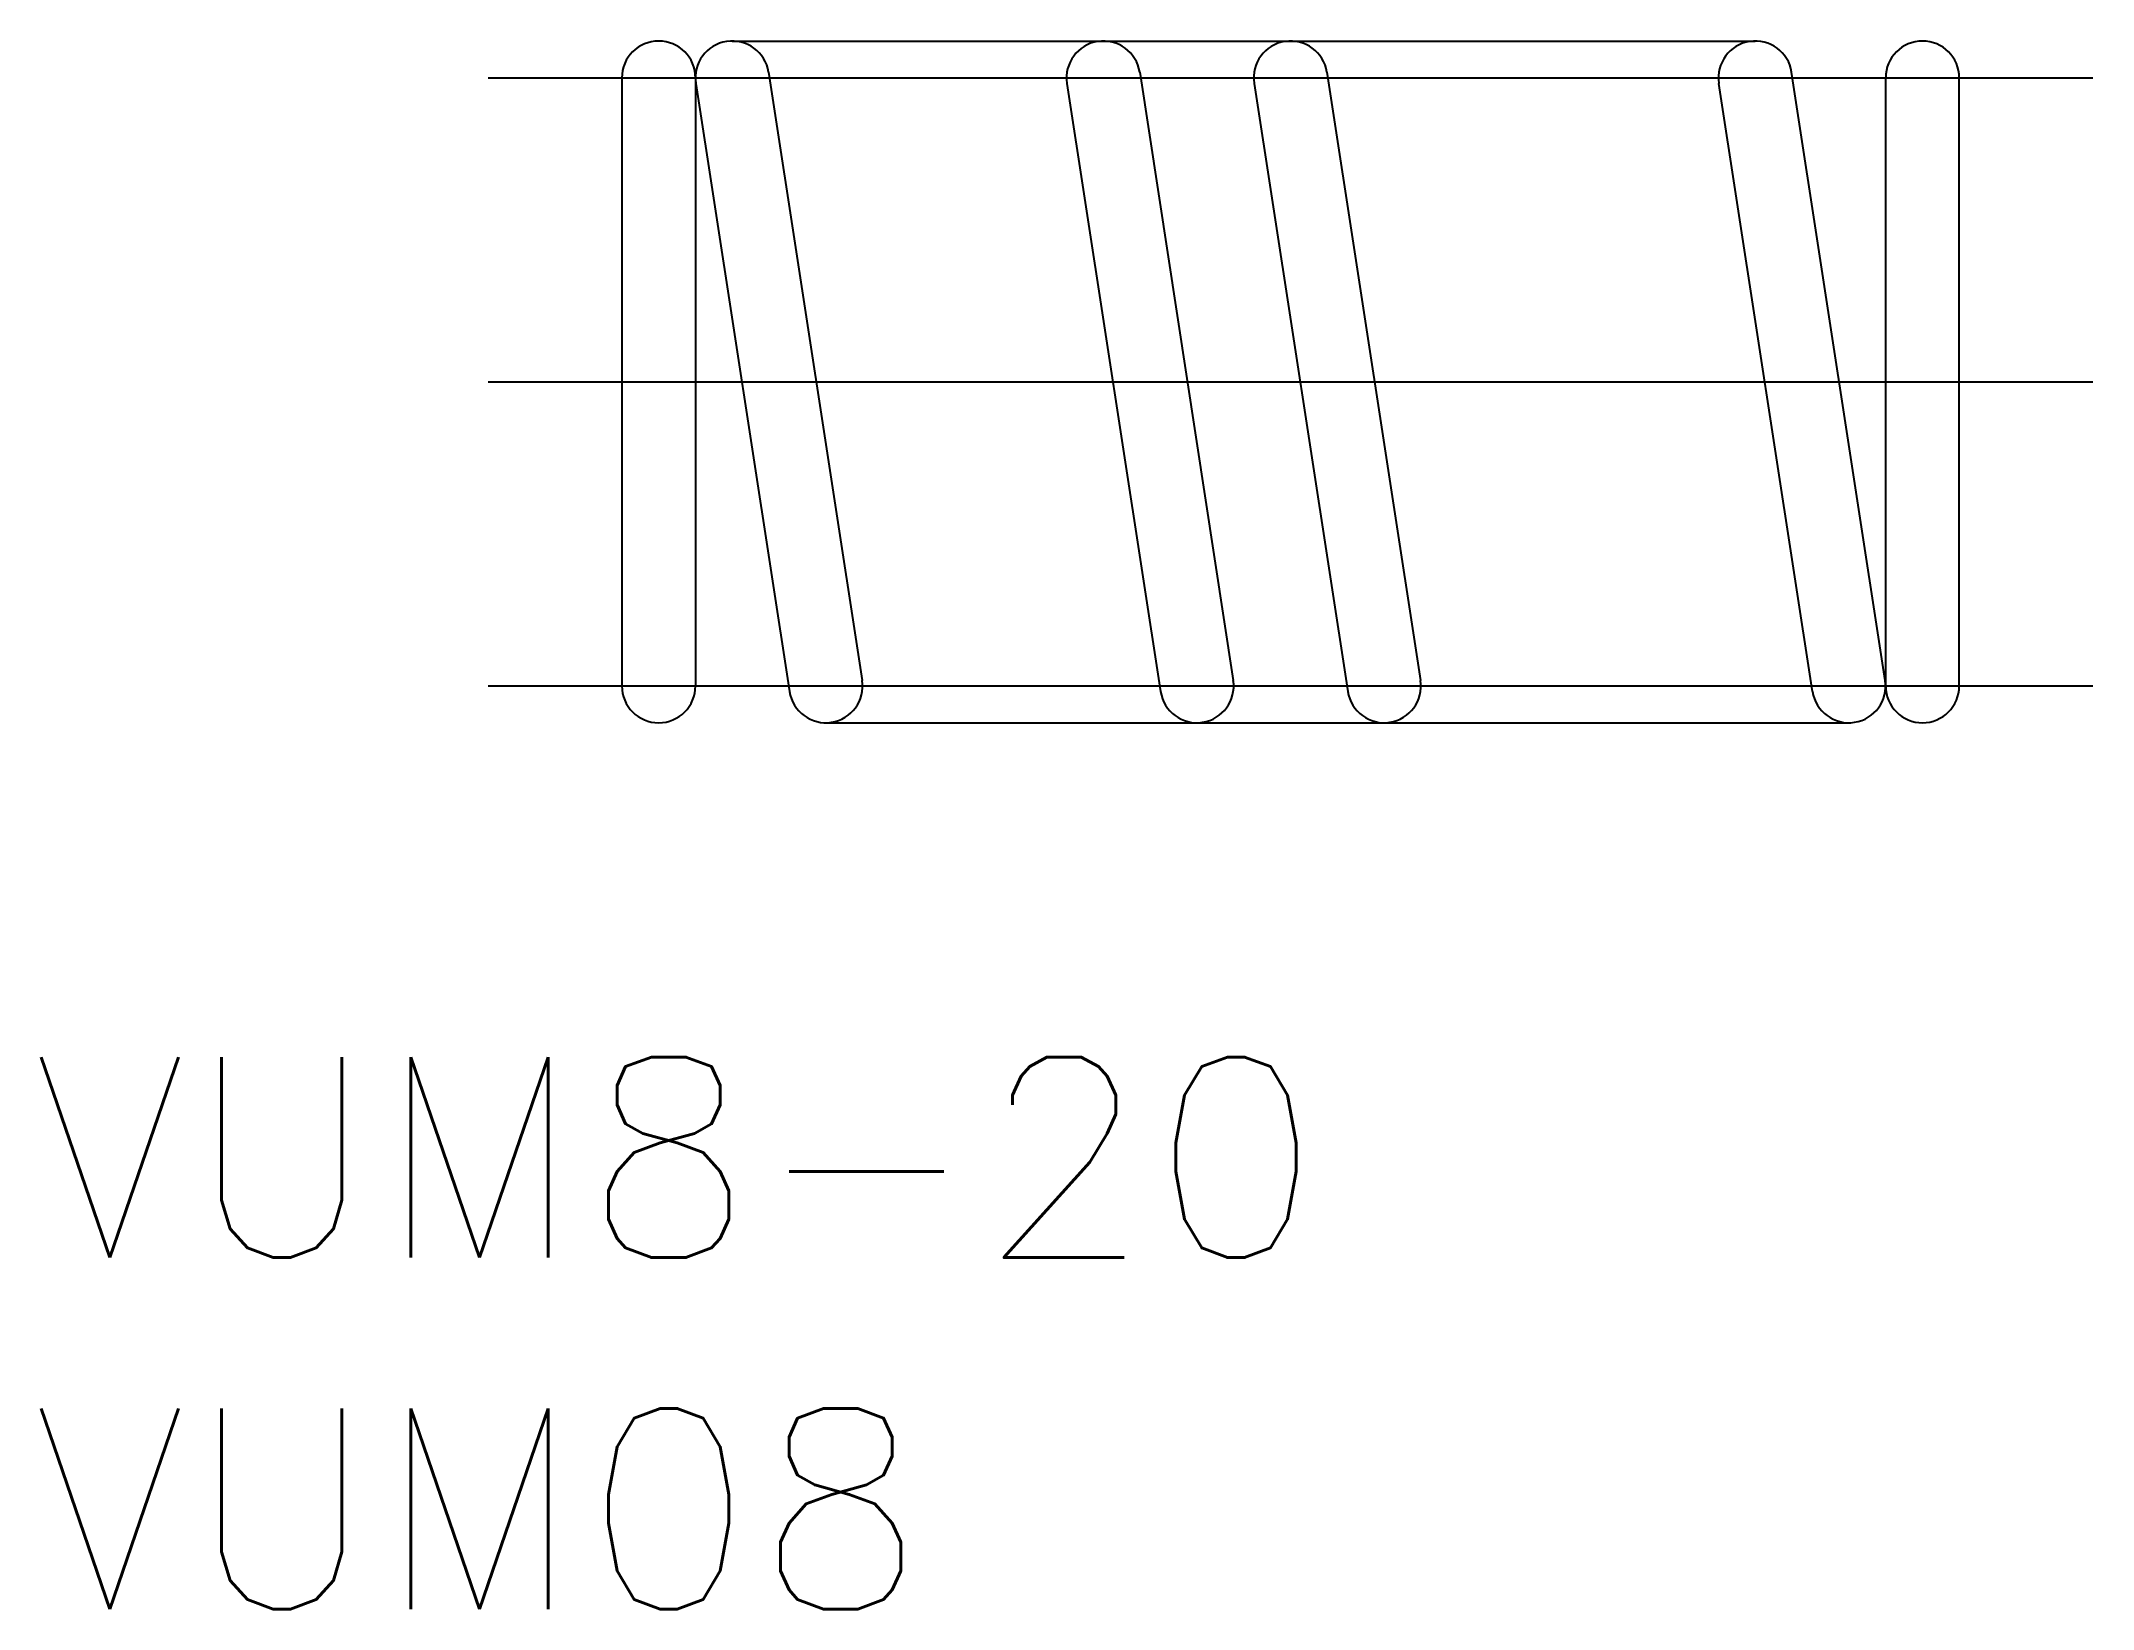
# Model space of a CAD drawing. Extents: x -8.7 to 22, y -18.4 to 5.1.
import ezdxf

# ---------------------------------------------------------------- set-up
doc = ezdxf.new("R2010")
doc.units = 0
doc.linetypes.add('CENTER', pattern=[50.8, 31.75, -6.35, 6.35, -6.35])
doc.linetypes.add('PHANTOM', pattern=[63.5, 31.75, -6.35, 6.35, -6.35, 6.35, -6.35])
doc.layers.get('0').update_dxf_attribs({"linetype": 'CONTINUOUS'})
doc.layers.add('CENTER', color=1, linetype='CENTER')
doc.styles.get("Standard").update_dxf_attribs({"font": 'txt.shx', "height": 3, "bigfont": 'bigfont.shx'})

msp = doc.modelspace()

# ---------------------------------------------------------------- linework, layer by layer
at = {"color": 3, "linetype": 'PHANTOM'}
for p, q in [((1.65, 5.1), (16.95, 5.1)), ((7.744, 4.634), (9.144, -4.466)), ((10.544, 4.634), (11.944, -4.466)), ((6.656, 4.466), (8.056, -4.634)), ((9.456, 4.466), (10.856, -4.634)), ((3.05, -5.1), (18.35, -5.1))]:
    msp.add_line(p, q, dxfattribs=at)
at = {"color": 7, "linetype": 'CONTINUOUS'}
for p, q in [((2.194, 4.634), (3.594, -4.466)), ((18.894, -4.466), (17.494, 4.634)), ((0, 4.55), (0, -4.55)), ((1.1, 4.55), (1.1, -4.55)), ((1.106, 4.466), (2.506, -4.634)), ((17.806, -4.634), (16.406, 4.466)), ((18.9, -4.55), (18.9, 4.55)), ((20, -4.55), (20, 4.55))]:
    msp.add_line(p, q, dxfattribs=at)
for centre, start, end in [((0.55, 4.55), 0, 180), ((1.65, 4.55), 8.7462, 188.7462), ((16.95, 4.55), 8.7462, 188.7462), ((19.45, 4.55), 0, 180), ((0.55, -4.55), 180, 0), ((3.05, -4.55), 188.7462, 8.7462), ((18.35, -4.55), 188.7462, 8.7462), ((19.45, -4.55), 180, 0)]:
    msp.add_arc(centre, 0.55, start, end, dxfattribs=at)
at = {"color": 3, "linetype": 'PHANTOM'}
for centre, start, end in [((7.2, 4.55), 8.7462, 188.7462), ((10, 4.55), 8.7462, 188.7462), ((8.6, -4.55), 188.7462, 8.7462), ((11.4, -4.55), 188.7462, 8.7462)]:
    msp.add_arc(centre, 0.55, start, end, dxfattribs=at)
at = {"layer": 'CENTER', "color": 1, "linetype": 'CENTER'}
for p, q in [((-2, 4.55), (22, 4.55)), ((-2, 0), (22, 0)), ((-2, -4.55), (22, -4.55))]:
    msp.add_line(p, q, dxfattribs=at)

# ---------------------------------------------------------------- texts
at = {"color": 7, "linetype": 'CONTINUOUS'}
for s, p in [('VUM8-20', (-8.815, -13.101)), ('VUM08', (-8.815, -18.36))]:
    msp.add_text(s, height=3, dxfattribs=at).set_placement(p)

doc.saveas('drawing.dxf')
